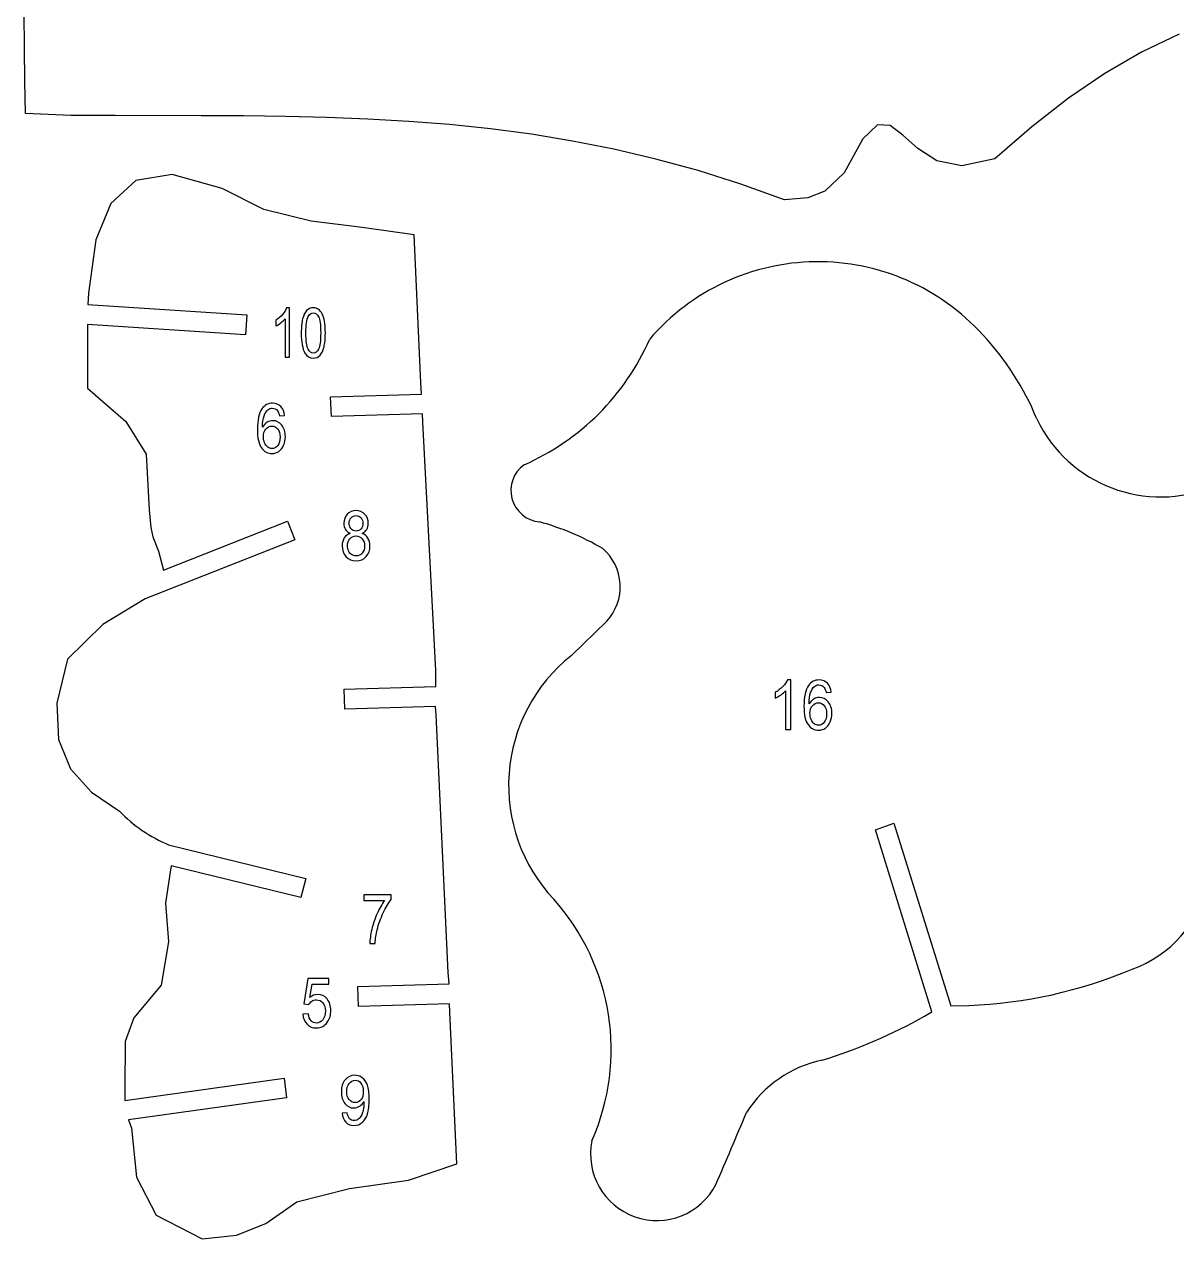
# Model space of a CAD drawing. Header units: millimetres. Extents: x -145 to 189, y -186 to 77.
# Drawn here: x -143.3 to -82.4, y -185.8 to -121.6 of the extents above; entities that cross this region are included whole.
import ezdxf

# ---------------------------------------------------------------- set-up
doc = ezdxf.new("R2010")
doc.units = ezdxf.units.MM
doc.header["$MEASUREMENT"] = 0
doc.layers.add('Capa 1', color=7, linetype='Continuous')

msp = doc.modelspace()

# ---------------------------------------------------------------- linework, layer by layer
at = {"layer": 'Capa 1', "lineweight": 25}
for points in [[(-143.2733, -122.8546), (-143.2733, -122.8546), (-143.2935, -120.9951), (-143.2935, -120.9951)], [(-82.2308, -122.1192), (-82.2308, -122.1192), (-84.2112, -123.0733), (-84.2112, -123.0733)], [(-143.2595, -124.6078), (-143.2595, -124.6078), (-143.2733, -122.8546), (-143.2733, -122.8546)], [(-84.2112, -123.0733), (-84.2112, -123.0733), (-86.1526, -124.2021), (-86.1526, -124.2021)], [(-86.1526, -124.2021), (-86.1526, -124.2021), (-88.078, -125.5127), (-88.078, -125.5127)], [(-143.224, -126.312), (-143.224, -126.312), (-143.2595, -124.6078), (-143.2595, -124.6078)], [(-88.078, -125.5127), (-88.078, -125.5127), (-90.0098, -127.0123), (-90.0098, -127.0123)], [(-140.8331, -126.4158), (-140.8331, -126.4158), (-143.224, -126.312), (-143.224, -126.312)], [(-138.4945, -126.4264), (-138.4945, -126.4264), (-140.8331, -126.4158), (-140.8331, -126.4158)], [(-133.9318, -126.4339), (-133.9318, -126.4339), (-138.4945, -126.4264), (-138.4945, -126.4264)], [(-131.6978, -126.4462), (-131.6978, -126.4462), (-133.9318, -126.4339), (-133.9318, -126.4339)], [(-129.4886, -126.4746), (-129.4886, -126.4746), (-131.6978, -126.4462), (-131.6978, -126.4462)], [(-127.2992, -126.5269), (-127.2992, -126.5269), (-129.4886, -126.4746), (-129.4886, -126.4746)], [(-125.1248, -126.6105), (-125.1248, -126.6105), (-127.2992, -126.5269), (-127.2992, -126.5269)], [(-122.9602, -126.7333), (-122.9602, -126.7333), (-125.1248, -126.6105), (-125.1248, -126.6105)], [(-120.8006, -126.903), (-120.8006, -126.903), (-122.9602, -126.7333), (-122.9602, -126.7333)], [(-118.6408, -127.1273), (-118.6408, -127.1273), (-120.8006, -126.903), (-120.8006, -126.903)], [(-98.1706, -126.9164), (-98.1706, -126.9164), (-98.9443, -127.6543), (-98.9443, -127.6543)], [(-97.5025, -126.9444), (-97.5025, -126.9444), (-98.1706, -126.9164), (-98.1706, -126.9164)], [(-96.8294, -127.4568), (-96.8294, -127.4568), (-97.5025, -126.9444), (-97.5025, -126.9444)], [(-90.0098, -127.0123), (-90.0098, -127.0123), (-91.9727, -128.7098), (-91.9727, -128.7098)], [(-116.476, -127.4138), (-116.476, -127.4138), (-118.6408, -127.1273), (-118.6408, -127.1273)], [(-114.3012, -127.7702), (-114.3012, -127.7702), (-116.476, -127.4138), (-116.476, -127.4138)], [(-98.9443, -127.6543), (-98.9443, -127.6543), (-99.9308, -129.446), (-99.9308, -129.446)], [(-96.0453, -128.1733), (-96.0453, -128.1733), (-96.8294, -127.4568), (-96.8294, -127.4568)], [(-112.1112, -128.2043), (-112.1112, -128.2043), (-114.3012, -127.7702), (-114.3012, -127.7702)], [(-109.9012, -128.7236), (-109.9012, -128.7236), (-112.1112, -128.2043), (-112.1112, -128.2043)], [(-95.0453, -128.8104), (-95.0453, -128.8104), (-96.0453, -128.1733), (-96.0453, -128.1733)], [(-107.6662, -129.3361), (-107.6662, -129.3361), (-109.9012, -128.7236), (-109.9012, -128.7236)], [(-93.7229, -129.0837), (-93.7229, -129.0837), (-95.0453, -128.8104), (-95.0453, -128.8104)], [(-91.9727, -128.7098), (-91.9727, -128.7098), (-93.7229, -129.0837), (-93.7229, -129.0837)], [(-135.4734, -129.5413), (-135.4734, -129.5413), (-137.4004, -129.8667), (-137.4004, -129.8667)], [(-132.8288, -130.28), (-132.8288, -130.28), (-135.4734, -129.5413), (-135.4734, -129.5413)], [(-105.401, -130.0494), (-105.401, -130.0494), (-107.6662, -129.3361), (-107.6662, -129.3361)], [(-99.9308, -129.446), (-99.9308, -129.446), (-100.9517, -130.4257), (-100.9517, -130.4257)], [(-137.4004, -129.8667), (-137.4004, -129.8667), (-138.7118, -131.0792), (-138.7118, -131.0792)], [(-130.6305, -131.3846), (-130.6305, -131.3846), (-132.8288, -130.28), (-132.8288, -130.28)], [(-103.0995, -130.8716), (-103.0995, -130.8716), (-105.401, -130.0494), (-105.401, -130.0494)], [(-101.8673, -130.7719), (-101.8673, -130.7719), (-103.0995, -130.8716), (-103.0995, -130.8716)], [(-100.9517, -130.4257), (-100.9517, -130.4257), (-101.8673, -130.7719), (-101.8673, -130.7719)], [(-138.7118, -131.0792), (-138.7118, -131.0792), (-139.5105, -133), (-139.5105, -133)], [(-128.1315, -131.9996), (-128.1315, -131.9996), (-130.6305, -131.3846), (-130.6305, -131.3846)], [(-125.4245, -132.3479), (-125.4245, -132.3479), (-128.1315, -131.9996), (-128.1315, -131.9996)], [(-122.6761, -132.7256), (-122.6761, -132.7256), (-125.4245, -132.3479), (-125.4245, -132.3479)], [(-122.316, -140.5472), (-122.316, -140.5472), (-122.6761, -132.7256), (-122.6761, -132.7256)], [(-139.5105, -133), (-139.5105, -133), (-139.8982, -135.8061), (-139.8982, -135.8061)], [(-139.8982, -135.8061), (-139.8982, -135.8061), (-139.9372, -136.4129), (-139.9372, -136.4129)], [(-139.9372, -136.4129), (-139.9372, -136.4129), (-131.5321, -136.9669), (-131.5321, -136.9669)], [(-131.5321, -136.9669), (-131.5321, -136.9669), (-131.6007, -138.0119), (-131.6007, -138.0119)], [(-139.946, -137.9099), (-139.946, -137.9099), (-139.9539, -140.8319), (-139.9539, -140.8319)], [(-131.6007, -138.0119), (-131.6007, -138.0119), (-139.9534, -137.4634), (-139.9534, -137.4634)], [(-139.9534, -137.4634), (-139.9534, -137.4634), (-139.946, -137.9099), (-139.946, -137.9099)], [(-89.7575, -142.4594), (-90.4218, -140.8152), (-91.3888, -139.3102), (-92.6084, -138.0227)], [(-116.8608, -144.883), (-113.8905, -143.5843), (-111.5193, -141.213), (-110.2207, -138.2426)], [(-122.2935, -141.151), (-122.2935, -141.151), (-122.316, -140.5472), (-122.316, -140.5472)], [(-139.9539, -140.8319), (-139.9539, -140.8319), (-137.9221, -142.606), (-137.9221, -142.606)], [(-127.0967, -141.2909), (-127.0967, -141.2909), (-122.2935, -141.151), (-122.2935, -141.151)], [(-127.0484, -142.3372), (-127.0484, -142.3372), (-127.0967, -141.2909), (-127.0967, -141.2909)], [(-122.242, -142.1971), (-122.242, -142.1971), (-127.0484, -142.3372), (-127.0484, -142.3372)], [(-122.2195, -142.6417), (-122.2195, -142.6417), (-122.242, -142.1971), (-122.242, -142.1971)], [(-89.7575, -142.4594), (-88.0818, -145.9562), (-83.9556, -147.5211), (-80.3825, -146.0151)], [(-137.9221, -142.606), (-137.9221, -142.606), (-136.8533, -144.3299), (-136.8533, -144.3299)], [(-121.5342, -155.7609), (-121.5342, -155.7609), (-122.2195, -142.6417), (-122.2195, -142.6417)], [(-136.8533, -144.3299), (-136.8533, -144.3299), (-136.6855, -147.2609), (-136.6855, -147.2609)], [(-136.6855, -147.2609), (-136.6855, -147.2609), (-136.5995, -148.2104), (-136.5995, -148.2104)], [(-136.5995, -148.2104), (-136.5995, -148.2104), (-136.49, -148.7031), (-136.49, -148.7031)], [(-135.9372, -150.46), (-135.9372, -150.46), (-129.3677, -147.8724), (-129.3677, -147.8724)], [(-129.3677, -147.8724), (-129.3677, -147.8724), (-128.991, -148.8493), (-128.991, -148.8493)], [(-112.7037, -149.3163), (-113.7528, -148.7039), (-114.8768, -148.23), (-116.0476, -147.9063)], [(-128.991, -148.8493), (-128.991, -148.8493), (-136.9057, -151.9667), (-136.9057, -151.9667)], [(-136.49, -148.7031), (-136.49, -148.7031), (-136.2031, -149.4527), (-136.2031, -149.4527)], [(-136.2031, -149.4527), (-136.2031, -149.4527), (-135.9372, -150.46), (-135.9372, -150.46)], [(-136.9057, -151.9667), (-136.9057, -151.9667), (-139.1398, -153.3325), (-139.1398, -153.3325)], [(-139.1398, -153.3325), (-139.1398, -153.3325), (-141.0077, -155.165), (-141.0077, -155.165)], [(-112.4867, -153.1606), (-112.4867, -153.1606), (-114.3779, -154.9819), (-114.3779, -154.9819)], [(-141.0077, -155.165), (-141.0077, -155.165), (-141.5709, -157.49), (-141.5709, -157.49)], [(-121.5251, -156.6159), (-121.5251, -156.6159), (-121.5342, -155.7609), (-121.5342, -155.7609)], [(-126.3846, -156.7575), (-126.3846, -156.7575), (-121.5251, -156.6159), (-121.5251, -156.6159)], [(-126.3363, -157.8037), (-126.3363, -157.8037), (-126.3846, -156.7575), (-126.3846, -156.7575)], [(-141.5709, -157.49), (-141.5709, -157.49), (-141.4853, -159.4025), (-141.4853, -159.4025)], [(-121.5418, -157.664), (-121.5418, -157.664), (-126.3363, -157.8037), (-126.3363, -157.8037)], [(-121.5074, -158.1083), (-121.5074, -158.1083), (-121.5418, -157.664), (-121.5418, -157.664)], [(-79.6779, -157.9388), (-81.9655, -160.3968), (-82.3955, -164.0542), (-80.7404, -166.9757)], [(-120.8803, -171.7299), (-120.8803, -171.7299), (-121.5074, -158.1083), (-121.5074, -158.1083)], [(-141.4853, -159.4025), (-141.4853, -159.4025), (-140.8428, -160.9554), (-140.8428, -160.9554)], [(-140.8428, -160.9554), (-140.8428, -160.9554), (-139.736, -162.2013), (-139.736, -162.2013)], [(-139.736, -162.2013), (-139.736, -162.2013), (-138.2572, -163.193), (-138.2572, -163.193)], [(-138.2572, -163.193), (-137.5253, -163.9607), (-136.642, -164.5681), (-135.6631, -164.9766)], [(-98.2882, -164.1906), (-98.2882, -164.1906), (-97.304, -163.8292), (-97.304, -163.8292)], [(-95.2955, -173.8033), (-95.2955, -173.8033), (-98.2882, -164.1906), (-98.2882, -164.1906)], [(-97.304, -163.8292), (-97.304, -163.8292), (-94.2924, -173.492), (-94.2924, -173.492)], [(-135.6631, -164.9766), (-135.6631, -164.9766), (-128.4113, -166.7577), (-128.4113, -166.7577)], [(-135.5283, -166.088), (-135.5283, -166.088), (-135.6019, -166.5282), (-135.6019, -166.5282)], [(-128.6741, -167.7715), (-128.6741, -167.7715), (-135.5283, -166.088), (-135.5283, -166.088)], [(-135.6019, -166.5282), (-135.6019, -166.5282), (-135.8343, -168.0641), (-135.8343, -168.0641)], [(-128.4113, -166.7577), (-128.4113, -166.7577), (-128.6741, -167.7715), (-128.6741, -167.7715)], [(-84.7158, -171.5485), (-82.6711, -170.8407), (-81.1569, -169.099), (-80.7404, -166.9757)], [(-135.8343, -168.0641), (-135.8343, -168.0641), (-135.6741, -170.1062), (-135.6741, -170.1062)], [(-113.2789, -180.6286), (-111.382, -176.3432), (-112.1705, -171.3441), (-115.2943, -167.8506)], [(-135.6741, -170.1062), (-135.6741, -170.1062), (-136.0527, -172.4039), (-136.0527, -172.4039)], [(-120.8266, -172.331), (-120.8266, -172.331), (-120.8803, -171.7299), (-120.8803, -171.7299)], [(-93.3501, -173.472), (-90.3795, -173.3572), (-87.4542, -172.7055), (-84.7158, -171.5485)], [(-136.0527, -172.4039), (-136.0527, -172.4039), (-137.4951, -174.1334), (-137.4951, -174.1334)], [(-125.6611, -172.4737), (-125.6611, -172.4737), (-120.8266, -172.331), (-120.8266, -172.331)], [(-125.6127, -173.5199), (-125.6127, -173.5199), (-125.6611, -172.4737), (-125.6611, -172.4737)], [(-120.8105, -173.3797), (-120.8105, -173.3797), (-125.6127, -173.5199), (-125.6127, -173.5199)], [(-120.7838, -173.8242), (-120.7838, -173.8242), (-120.8105, -173.3797), (-120.8105, -173.3797)], [(-120.415, -181.8408), (-120.415, -181.8408), (-120.7838, -173.8242), (-120.7838, -173.8242)], [(-95.6836, -174.0432), (-95.6836, -174.0432), (-95.2955, -173.8033), (-95.2955, -173.8033)], [(-94.2924, -173.492), (-94.2924, -173.492), (-93.3501, -173.472), (-93.3501, -173.472)], [(-137.4951, -174.1334), (-137.4951, -174.1334), (-137.9663, -175.385), (-137.9663, -175.385)], [(-101.094, -176.3681), (-99.2149, -175.7825), (-97.4017, -175.0034), (-95.6836, -174.0432)], [(-137.9663, -175.385), (-137.9663, -175.385), (-137.9693, -177.8859), (-137.9693, -177.8859)], [(-101.094, -176.3681), (-102.7518, -176.7062), (-104.1996, -177.7068), (-105.1018, -179.1381)], [(-137.9736, -178.4964), (-137.9736, -178.4964), (-129.5587, -177.3113), (-129.5587, -177.3113)], [(-129.5587, -177.3113), (-129.5587, -177.3113), (-129.4327, -178.3511), (-129.4327, -178.3511)], [(-137.9693, -177.8859), (-137.9693, -177.8859), (-137.9736, -178.4964), (-137.9736, -178.4964)], [(-129.4327, -178.3511), (-129.4327, -178.3511), (-137.7749, -179.5259), (-137.7749, -179.5259)], [(-137.7749, -179.5259), (-137.7749, -179.5259), (-137.6214, -179.9538), (-137.6214, -179.9538)], [(-106.7178, -182.9335), (-106.1767, -181.6694), (-105.638, -180.4043), (-105.1018, -179.1381)], [(-137.6214, -179.9538), (-137.6214, -179.9538), (-137.3629, -182.5574), (-137.3629, -182.5574)], [(-122.9717, -182.7119), (-122.9717, -182.7119), (-120.415, -181.8408), (-120.415, -181.8408)], [(-137.3629, -182.5574), (-137.3629, -182.5574), (-136.3227, -184.5612), (-136.3227, -184.5612)], [(-126.0997, -183.1472), (-126.0997, -183.1472), (-122.9717, -182.7119), (-122.9717, -182.7119)], [(-128.8748, -183.8518), (-128.8748, -183.8518), (-126.0997, -183.1472), (-126.0997, -183.1472)], [(-130.5125, -184.9899), (-130.5125, -184.9899), (-128.8748, -183.8518), (-128.8748, -183.8518)], [(-136.3227, -184.5612), (-136.3227, -184.5612), (-133.8866, -185.8029), (-133.8866, -185.8029)], [(-132.0701, -185.6131), (-132.0701, -185.6131), (-130.5125, -184.9899), (-130.5125, -184.9899)], [(-133.8866, -185.8029), (-133.8866, -185.8029), (-132.0701, -185.6131), (-132.0701, -185.6131)]]:
    msp.add_open_spline(points, degree=3, dxfattribs=at)
for points in [[(-92.6084, -138.0227), (-94.8673, -135.5203), (-98.0934, -134.1105), (-101.4643, -134.1526), (-101.4643, -134.1526), (-104.8351, -134.1947), (-108.025, -135.6846), (-110.2207, -138.2426)], [(-116.8608, -144.883), (-117.429, -145.2879), (-117.6857, -146.0034), (-117.5044, -146.6771), (-117.5044, -146.6771), (-117.3232, -147.3509), (-116.7422, -147.8411), (-116.0476, -147.9063)], [(-112.4867, -153.1606), (-111.9967, -152.6262), (-111.7433, -151.9165), (-111.7841, -151.1927), (-111.7841, -151.1927), (-111.825, -150.4688), (-112.1566, -149.7921), (-112.7037, -149.3163)], [(-114.3779, -154.9819), (-116.2949, -156.5096), (-117.4847, -158.7701), (-117.6588, -161.2152), (-117.6588, -161.2152), (-117.833, -163.6603), (-116.9755, -166.0666), (-115.2944, -167.8506)], [(-113.2789, -180.6286), (-113.6293, -182.3469), (-112.6577, -184.0601), (-111.0032, -184.6413), (-111.0032, -184.6413), (-109.3486, -185.2226), (-107.519, -184.4934), (-106.7178, -182.9335)]]:
    msp.add_open_spline(points, degree=3, knots=[0, 0, 0, 0, 0.3333333, 0.3333333, 0.3333333, 0.3333333, 1, 1, 1, 1], dxfattribs=at)
at = {"layer": 'Capa 1'}
for points, knots in [([(-129.2648, -139.2024), (-129.2648, -139.2024), (-129.5053, -139.2024), (-129.5053, -139.2024), (-129.5053, -139.2024), (-129.5053, -139.2024), (-129.5053, -137.165), (-129.5053, -137.165), (-129.5053, -137.165), (-129.5632, -137.2389), (-129.6393, -137.3122), (-129.7331, -137.3856), (-129.7331, -137.3856), (-129.827, -137.4589), (-129.9117, -137.514), (-129.9864, -137.5504), (-129.9864, -137.5504), (-129.9864, -137.5504), (-129.9864, -137.2413), (-129.9864, -137.2413), (-129.9864, -137.2413), (-129.852, -137.1577), (-129.7345, -137.0559), (-129.6338, -136.9359), (-129.6338, -136.9359), (-129.5331, -136.8165), (-129.4616, -136.7008), (-129.4197, -136.588), (-129.4197, -136.588), (-129.4197, -136.588), (-129.2648, -136.588), (-129.2648, -136.588), (-129.2648, -136.588), (-129.2648, -136.588), (-129.2648, -139.2024), (-129.2648, -139.2024)], [0, 0, 0, 0, 0.1, 0.1, 0.1, 0.1, 0.2, 0.2, 0.2, 0.2, 0.3, 0.3, 0.3, 0.3, 0.4, 0.4, 0.4, 0.4, 0.5, 0.5, 0.5, 0.5, 0.6, 0.6, 0.6, 0.6, 0.7, 0.7, 0.7, 0.7, 0.8, 0.8, 0.8, 0.8, 1, 1, 1, 1]), ([(-128.6466, -137.9176), (-128.6466, -137.6104), (-128.6229, -137.3619), (-128.5755, -137.1741), (-128.5755, -137.1741), (-128.5277, -136.9856), (-128.4571, -136.8408), (-128.3632, -136.7395), (-128.3632, -136.7395), (-128.2698, -136.6383), (-128.1518, -136.588), (-128.0098, -136.588), (-128.0098, -136.588), (-127.905, -136.588), (-127.813, -136.6159), (-127.7332, -136.6723), (-127.7332, -136.6723), (-127.654, -136.7286), (-127.5883, -136.8098), (-127.5373, -136.9159), (-127.5373, -136.9159), (-127.4863, -137.0213), (-127.4462, -137.1504), (-127.417, -137.3025), (-127.417, -137.3025), (-127.3875, -137.4546), (-127.3729, -137.6601), (-127.3729, -137.9176), (-127.3729, -137.9176), (-127.3729, -138.2231), (-127.3966, -138.4703), (-127.4435, -138.6582), (-127.4435, -138.6582), (-127.4904, -138.8467), (-127.561, -138.9915), (-127.6549, -139.0933), (-127.6549, -139.0933), (-127.7482, -139.1951), (-127.8667, -139.246), (-128.0098, -139.246), (-128.0098, -139.246), (-128.1979, -139.246), (-128.3459, -139.1569), (-128.4534, -138.9782), (-128.4534, -138.9782), (-128.5823, -138.76), (-128.6466, -138.4067), (-128.6466, -137.9176)], [0, 0, 0, 0, 0.0769231, 0.0769231, 0.0769231, 0.0769231, 0.1538462, 0.1538462, 0.1538462, 0.1538462, 0.2307692, 0.2307692, 0.2307692, 0.2307692, 0.3076923, 0.3076923, 0.3076923, 0.3076923, 0.3846154, 0.3846154, 0.3846154, 0.3846154, 0.4615385, 0.4615385, 0.4615385, 0.4615385, 0.5384615, 0.5384615, 0.5384615, 0.5384615, 0.6153846, 0.6153846, 0.6153846, 0.6153846, 0.6923077, 0.6923077, 0.6923077, 0.6923077, 0.7692308, 0.7692308, 0.7692308, 0.7692308, 0.8461538, 0.8461538, 0.8461538, 0.8461538, 1, 1, 1, 1]), ([(-128.4006, -137.9189), (-128.4006, -138.3473), (-128.3632, -138.6321), (-128.288, -138.7727), (-128.288, -138.7727), (-128.2129, -138.9139), (-128.12, -138.9842), (-128.0098, -138.9842), (-128.0098, -138.9842), (-127.8995, -138.9842), (-127.8066, -138.9133), (-127.7314, -138.7721), (-127.7314, -138.7721), (-127.6562, -138.6303), (-127.6189, -138.3461), (-127.6189, -137.9189), (-127.6189, -137.9189), (-127.6189, -137.4904), (-127.6562, -137.2056), (-127.7314, -137.065), (-127.7314, -137.065), (-127.8061, -136.9238), (-127.8999, -136.8535), (-128.0125, -136.8535), (-128.0125, -136.8535), (-128.1227, -136.8535), (-128.2111, -136.9159), (-128.2771, -137.0401), (-128.2771, -137.0401), (-128.3596, -137.1983), (-128.4006, -137.4916), (-128.4006, -137.9189)], [0, 0, 0, 0, 0.1111111, 0.1111111, 0.1111111, 0.1111111, 0.2222222, 0.2222222, 0.2222222, 0.2222222, 0.3333333, 0.3333333, 0.3333333, 0.3333333, 0.4444444, 0.4444444, 0.4444444, 0.4444444, 0.5555556, 0.5555556, 0.5555556, 0.5555556, 0.6666667, 0.6666667, 0.6666667, 0.6666667, 0.7777778, 0.7777778, 0.7777778, 0.7777778, 1, 1, 1, 1]), ([(-129.5256, -142.281), (-129.5256, -142.281), (-129.7973, -142.3064), (-129.7973, -142.3064), (-129.7973, -142.3064), (-129.8218, -142.181), (-129.8567, -142.0895), (-129.9019, -142.0325), (-129.9019, -142.0325), (-129.9764, -141.941), (-130.0686, -141.8955), (-130.1779, -141.8955), (-130.1779, -141.8955), (-130.2658, -141.8955), (-130.3439, -141.924), (-130.4111, -141.981), (-130.4111, -141.981), (-130.4975, -142.0543), (-130.5652, -142.161), (-130.6158, -142.3016), (-130.6158, -142.3016), (-130.6658, -142.4428), (-130.6918, -142.6434), (-130.6939, -142.9033), (-130.6939, -142.9033), (-130.6277, -142.7864), (-130.5465, -142.6991), (-130.4507, -142.6428), (-130.4507, -142.6428), (-130.3549, -142.5858), (-130.2549, -142.5573), (-130.1498, -142.5573), (-130.1498, -142.5573), (-129.9665, -142.5573), (-129.8103, -142.6361), (-129.6812, -142.7931), (-129.6812, -142.7931), (-129.5526, -142.95), (-129.4881, -143.1524), (-129.4881, -143.4015), (-129.4881, -143.4015), (-129.4881, -143.5651), (-129.5183, -143.7166), (-129.5786, -143.8572), (-129.5786, -143.8572), (-129.6396, -143.9978), (-129.7224, -144.1051), (-129.8286, -144.1796), (-129.8286, -144.1796), (-129.9342, -144.2542), (-130.0545, -144.2917), (-130.1889, -144.2917), (-130.1889, -144.2917), (-130.4174, -144.2917), (-130.6043, -144.1936), (-130.749, -143.9978), (-130.749, -143.9978), (-130.8933, -143.8021), (-130.9656, -143.4791), (-130.9656, -143.0294), (-130.9656, -143.0294), (-130.9656, -142.5264), (-130.8854, -142.1604), (-130.7256, -141.9319), (-130.7256, -141.9319), (-130.586, -141.7331), (-130.3982, -141.6337), (-130.1612, -141.6337), (-130.1612, -141.6337), (-129.9853, -141.6337), (-129.8405, -141.6913), (-129.728, -141.8059), (-129.728, -141.8059), (-129.6156, -141.9204), (-129.5479, -142.0786), (-129.5256, -142.281)], [0, 0, 0, 0, 0.05, 0.05, 0.05, 0.05, 0.1, 0.1, 0.1, 0.1, 0.15, 0.15, 0.15, 0.15, 0.2, 0.2, 0.2, 0.2, 0.25, 0.25, 0.25, 0.25, 0.3, 0.3, 0.3, 0.3, 0.35, 0.35, 0.35, 0.35, 0.4, 0.4, 0.4, 0.4, 0.45, 0.45, 0.45, 0.45, 0.5, 0.5, 0.5, 0.5, 0.55, 0.55, 0.55, 0.55, 0.6, 0.6, 0.6, 0.6, 0.65, 0.65, 0.65, 0.65, 0.7, 0.7, 0.7, 0.7, 0.75, 0.75, 0.75, 0.75, 0.8, 0.8, 0.8, 0.8, 0.85, 0.85, 0.85, 0.85, 0.9, 0.9, 0.9, 0.9, 1, 1, 1, 1]), ([(-130.6501, -143.4045), (-130.6501, -143.5148), (-130.6298, -143.6203), (-130.5897, -143.7209), (-130.5897, -143.7209), (-130.5496, -143.8215), (-130.4934, -143.8978), (-130.422, -143.9505), (-130.422, -143.9505), (-130.3502, -144.0033), (-130.2742, -144.0299), (-130.1935, -144.0299), (-130.1935, -144.0299), (-130.0764, -144.0299), (-129.9764, -143.9754), (-129.8936, -143.8663), (-129.8936, -143.8663), (-129.8109, -143.7572), (-129.7692, -143.6094), (-129.7692, -143.4221), (-129.7692, -143.4221), (-129.7692, -143.2421), (-129.8103, -143.1003), (-129.8921, -142.9967), (-129.8921, -142.9967), (-129.9738, -142.893), (-130.078, -142.8409), (-130.2044, -142.8409), (-130.2044, -142.8409), (-130.3284, -142.8409), (-130.4341, -142.893), (-130.5205, -142.9967), (-130.5205, -142.9967), (-130.6069, -143.1003), (-130.6501, -143.2361), (-130.6501, -143.4045)], [0, 0, 0, 0, 0.1, 0.1, 0.1, 0.1, 0.2, 0.2, 0.2, 0.2, 0.3, 0.3, 0.3, 0.3, 0.4, 0.4, 0.4, 0.4, 0.5, 0.5, 0.5, 0.5, 0.6, 0.6, 0.6, 0.6, 0.7, 0.7, 0.7, 0.7, 0.8, 0.8, 0.8, 0.8, 1, 1, 1, 1]), ([(-126.0575, -148.5131), (-126.1715, -148.4646), (-126.2559, -148.3949), (-126.311, -148.3052), (-126.311, -148.3052), (-126.3658, -148.2149), (-126.3934, -148.1071), (-126.3934, -147.9816), (-126.3934, -147.9816), (-126.3934, -147.7919), (-126.335, -147.6332), (-126.2184, -147.5041), (-126.2184, -147.5041), (-126.1013, -147.375), (-125.9461, -147.3101), (-125.7519, -147.3101), (-125.7519, -147.3101), (-125.5572, -147.3101), (-125.4, -147.3762), (-125.2812, -147.5083), (-125.2812, -147.5083), (-125.1625, -147.6404), (-125.1032, -147.801), (-125.1032, -147.9907), (-125.1032, -147.9907), (-125.1032, -148.1113), (-125.1303, -148.2167), (-125.1844, -148.3058), (-125.1844, -148.3058), (-125.2385, -148.3955), (-125.3208, -148.4646), (-125.4318, -148.5131), (-125.4318, -148.5131), (-125.2948, -148.5652), (-125.1912, -148.6488), (-125.1199, -148.7652), (-125.1199, -148.7652), (-125.0485, -148.8809), (-125.0126, -149.0191), (-125.0126, -149.1803), (-125.0126, -149.1803), (-125.0126, -149.4027), (-125.0803, -149.5894), (-125.2152, -149.7409), (-125.2152, -149.7409), (-125.3505, -149.8924), (-125.5281, -149.9681), (-125.7482, -149.9681), (-125.7482, -149.9681), (-125.9685, -149.9681), (-126.146, -149.8924), (-126.2814, -149.7403), (-126.2814, -149.7403), (-126.4162, -149.5882), (-126.4839, -149.3985), (-126.4839, -149.1712), (-126.4839, -149.1712), (-126.4839, -149.0021), (-126.447, -148.8603), (-126.373, -148.7464), (-126.373, -148.7464), (-126.2991, -148.6319), (-126.194, -148.5543), (-126.0575, -148.5131)], [0, 0, 0, 0, 0.0588235, 0.0588235, 0.0588235, 0.0588235, 0.1176471, 0.1176471, 0.1176471, 0.1176471, 0.1764706, 0.1764706, 0.1764706, 0.1764706, 0.2352941, 0.2352941, 0.2352941, 0.2352941, 0.2941176, 0.2941176, 0.2941176, 0.2941176, 0.3529412, 0.3529412, 0.3529412, 0.3529412, 0.4117647, 0.4117647, 0.4117647, 0.4117647, 0.4705882, 0.4705882, 0.4705882, 0.4705882, 0.5294118, 0.5294118, 0.5294118, 0.5294118, 0.5882353, 0.5882353, 0.5882353, 0.5882353, 0.6470588, 0.6470588, 0.6470588, 0.6470588, 0.7058824, 0.7058824, 0.7058824, 0.7058824, 0.7647059, 0.7647059, 0.7647059, 0.7647059, 0.8235294, 0.8235294, 0.8235294, 0.8235294, 0.8823529, 0.8823529, 0.8823529, 0.8823529, 1, 1, 1, 1]), ([(-126.1122, -147.9701), (-126.1122, -148.0937), (-126.0783, -148.1943), (-126.0112, -148.2725), (-126.0112, -148.2725), (-125.9435, -148.3507), (-125.855, -148.3901), (-125.7452, -148.3901), (-125.7452, -148.3901), (-125.6384, -148.3901), (-125.552, -148.3513), (-125.4848, -148.2737), (-125.4848, -148.2737), (-125.4177, -148.1961), (-125.3843, -148.101), (-125.3843, -147.9883), (-125.3843, -147.9883), (-125.3843, -147.8707), (-125.4187, -147.7719), (-125.4879, -147.6919), (-125.4879, -147.6919), (-125.5567, -147.6119), (-125.6436, -147.5719), (-125.7482, -147.5719), (-125.7482, -147.5719), (-125.8539, -147.5719), (-125.9409, -147.6113), (-126.0096, -147.6895), (-126.0096, -147.6895), (-126.0778, -147.7677), (-126.1122, -147.861), (-126.1122, -147.9701)], [0, 0, 0, 0, 0.1111111, 0.1111111, 0.1111111, 0.1111111, 0.2222222, 0.2222222, 0.2222222, 0.2222222, 0.3333333, 0.3333333, 0.3333333, 0.3333333, 0.4444444, 0.4444444, 0.4444444, 0.4444444, 0.5555556, 0.5555556, 0.5555556, 0.5555556, 0.6666667, 0.6666667, 0.6666667, 0.6666667, 0.7777778, 0.7777778, 0.7777778, 0.7777778, 1, 1, 1, 1]), ([(-126.2028, -149.1736), (-126.2028, -149.2652), (-126.1846, -149.353), (-126.1481, -149.4385), (-126.1481, -149.4385), (-126.1116, -149.5233), (-126.0565, -149.5894), (-125.9825, -149.636), (-125.9825, -149.636), (-125.9092, -149.6827), (-125.83, -149.7063), (-125.7462, -149.7063), (-125.7462, -149.7063), (-125.614, -149.7063), (-125.5056, -149.6572), (-125.4208, -149.5591), (-125.4208, -149.5591), (-125.336, -149.4609), (-125.2938, -149.3361), (-125.2938, -149.1846), (-125.2938, -149.1846), (-125.2938, -149.0306), (-125.3375, -148.9034), (-125.4245, -148.8028), (-125.4245, -148.8028), (-125.5119, -148.7022), (-125.6223, -148.6519), (-125.755, -148.6519), (-125.755, -148.6519), (-125.8852, -148.6519), (-125.9919, -148.7016), (-126.0763, -148.8009), (-126.0763, -148.8009), (-126.1606, -148.9003), (-126.2028, -149.0246), (-126.2028, -149.1736)], [0, 0, 0, 0, 0.1, 0.1, 0.1, 0.1, 0.2, 0.2, 0.2, 0.2, 0.3, 0.3, 0.3, 0.3, 0.4, 0.4, 0.4, 0.4, 0.5, 0.5, 0.5, 0.5, 0.6, 0.6, 0.6, 0.6, 0.7, 0.7, 0.7, 0.7, 0.8, 0.8, 0.8, 0.8, 1, 1, 1, 1]), ([(-102.7571, -158.8755), (-102.7571, -158.8755), (-103.0319, -158.8755), (-103.0319, -158.8755), (-103.0319, -158.8755), (-103.0319, -158.8755), (-103.0319, -156.8381), (-103.0319, -156.8381), (-103.0319, -156.8381), (-103.098, -156.912), (-103.185, -156.9853), (-103.2923, -157.0587), (-103.2923, -157.0587), (-103.3995, -157.132), (-103.4963, -157.1871), (-103.5817, -157.2235), (-103.5817, -157.2235), (-103.5817, -157.2235), (-103.5817, -156.9144), (-103.5817, -156.9144), (-103.5817, -156.9144), (-103.4281, -156.8308), (-103.2938, -156.729), (-103.1787, -156.609), (-103.1787, -156.609), (-103.0637, -156.4896), (-102.982, -156.3739), (-102.934, -156.2611), (-102.934, -156.2611), (-102.934, -156.2611), (-102.7571, -156.2611), (-102.7571, -156.2611), (-102.7571, -156.2611), (-102.7571, -156.2611), (-102.7571, -158.8755), (-102.7571, -158.8755)], [0, 0, 0, 0, 0.1, 0.1, 0.1, 0.1, 0.2, 0.2, 0.2, 0.2, 0.3, 0.3, 0.3, 0.3, 0.4, 0.4, 0.4, 0.4, 0.5, 0.5, 0.5, 0.5, 0.6, 0.6, 0.6, 0.6, 0.7, 0.7, 0.7, 0.7, 0.8, 0.8, 0.8, 0.8, 1, 1, 1, 1]), ([(-100.6229, -156.9084), (-100.6229, -156.9084), (-100.8947, -156.9338), (-100.8947, -156.9338), (-100.8947, -156.9338), (-100.9192, -156.8084), (-100.954, -156.7169), (-100.9993, -156.6599), (-100.9993, -156.6599), (-101.0738, -156.5684), (-101.166, -156.5229), (-101.2753, -156.5229), (-101.2753, -156.5229), (-101.3632, -156.5229), (-101.4413, -156.5514), (-101.5085, -156.6084), (-101.5085, -156.6084), (-101.5949, -156.6817), (-101.6626, -156.7884), (-101.7132, -156.929), (-101.7132, -156.929), (-101.7632, -157.0702), (-101.7892, -157.2708), (-101.7912, -157.5307), (-101.7912, -157.5307), (-101.7251, -157.4138), (-101.6439, -157.3265), (-101.5481, -157.2702), (-101.5481, -157.2702), (-101.4523, -157.2132), (-101.3523, -157.1847), (-101.2472, -157.1847), (-101.2472, -157.1847), (-101.0639, -157.1847), (-100.9077, -157.2635), (-100.7786, -157.4205), (-100.7786, -157.4205), (-100.65, -157.5774), (-100.5855, -157.7798), (-100.5855, -158.0289), (-100.5855, -158.0289), (-100.5855, -158.1925), (-100.6156, -158.344), (-100.676, -158.4846), (-100.676, -158.4846), (-100.7369, -158.6252), (-100.8198, -158.7325), (-100.926, -158.807), (-100.926, -158.807), (-101.0316, -158.8816), (-101.1519, -158.9191), (-101.2863, -158.9191), (-101.2863, -158.9191), (-101.5148, -158.9191), (-101.7017, -158.821), (-101.8464, -158.6252), (-101.8464, -158.6252), (-101.9906, -158.4295), (-102.063, -158.1065), (-102.063, -157.6568), (-102.063, -157.6568), (-102.063, -157.1538), (-101.9828, -156.7878), (-101.823, -156.5593), (-101.823, -156.5593), (-101.6834, -156.3605), (-101.4955, -156.2611), (-101.2586, -156.2611), (-101.2586, -156.2611), (-101.0827, -156.2611), (-100.9379, -156.3187), (-100.8254, -156.4333), (-100.8254, -156.4333), (-100.713, -156.5478), (-100.6453, -156.706), (-100.6229, -156.9084)], [0, 0, 0, 0, 0.05, 0.05, 0.05, 0.05, 0.1, 0.1, 0.1, 0.1, 0.15, 0.15, 0.15, 0.15, 0.2, 0.2, 0.2, 0.2, 0.25, 0.25, 0.25, 0.25, 0.3, 0.3, 0.3, 0.3, 0.35, 0.35, 0.35, 0.35, 0.4, 0.4, 0.4, 0.4, 0.45, 0.45, 0.45, 0.45, 0.5, 0.5, 0.5, 0.5, 0.55, 0.55, 0.55, 0.55, 0.6, 0.6, 0.6, 0.6, 0.65, 0.65, 0.65, 0.65, 0.7, 0.7, 0.7, 0.7, 0.75, 0.75, 0.75, 0.75, 0.8, 0.8, 0.8, 0.8, 0.85, 0.85, 0.85, 0.85, 0.9, 0.9, 0.9, 0.9, 1, 1, 1, 1]), ([(-101.7475, -158.0319), (-101.7475, -158.1422), (-101.7272, -158.2477), (-101.6871, -158.3483), (-101.6871, -158.3483), (-101.647, -158.4489), (-101.5908, -158.5252), (-101.5194, -158.5779), (-101.5194, -158.5779), (-101.4476, -158.6307), (-101.3716, -158.6573), (-101.2909, -158.6573), (-101.2909, -158.6573), (-101.1738, -158.6573), (-101.0738, -158.6028), (-100.991, -158.4937), (-100.991, -158.4937), (-100.9083, -158.3846), (-100.8666, -158.2368), (-100.8666, -158.0495), (-100.8666, -158.0495), (-100.8666, -157.8695), (-100.9077, -157.7277), (-100.9894, -157.6241), (-100.9894, -157.6241), (-101.0712, -157.5204), (-101.1754, -157.4683), (-101.3018, -157.4683), (-101.3018, -157.4683), (-101.4258, -157.4683), (-101.5315, -157.5204), (-101.6179, -157.6241), (-101.6179, -157.6241), (-101.7043, -157.7277), (-101.7475, -157.8635), (-101.7475, -158.0319)], [0, 0, 0, 0, 0.1, 0.1, 0.1, 0.1, 0.2, 0.2, 0.2, 0.2, 0.3, 0.3, 0.3, 0.3, 0.4, 0.4, 0.4, 0.4, 0.5, 0.5, 0.5, 0.5, 0.6, 0.6, 0.6, 0.6, 0.7, 0.7, 0.7, 0.7, 0.8, 0.8, 0.8, 0.8, 1, 1, 1, 1]), ([(-125.3343, -167.9296), (-125.3343, -167.9296), (-125.3343, -167.6242), (-125.3343, -167.6242), (-125.3343, -167.6242), (-125.3343, -167.6242), (-123.888, -167.6242), (-123.888, -167.6242), (-123.888, -167.6242), (-123.888, -167.6242), (-123.888, -167.8714), (-123.888, -167.8714), (-123.888, -167.8714), (-124.0301, -168.0478), (-124.1718, -168.2823), (-124.3113, -168.575), (-124.3113, -168.575), (-124.4514, -168.8677), (-124.5591, -169.1689), (-124.6356, -169.4786), (-124.6356, -169.4786), (-124.6904, -169.6961), (-124.7258, -169.9355), (-124.7408, -170.1949), (-124.7408, -170.1949), (-124.7408, -170.1949), (-125.022, -170.1949), (-125.022, -170.1949), (-125.022, -170.1949), (-125.0189, -169.9901), (-124.9845, -169.7422), (-124.9184, -169.4519), (-124.9184, -169.4519), (-124.8522, -169.161), (-124.758, -168.8811), (-124.6346, -168.6114), (-124.6346, -168.6114), (-124.5112, -168.3417), (-124.3801, -168.1144), (-124.241, -167.9296), (-124.241, -167.9296), (-124.241, -167.9296), (-125.3343, -167.9296), (-125.3343, -167.9296)], [0, 0, 0, 0, 0.0833333, 0.0833333, 0.0833333, 0.0833333, 0.1666667, 0.1666667, 0.1666667, 0.1666667, 0.25, 0.25, 0.25, 0.25, 0.3333333, 0.3333333, 0.3333333, 0.3333333, 0.4166667, 0.4166667, 0.4166667, 0.4166667, 0.5, 0.5, 0.5, 0.5, 0.5833333, 0.5833333, 0.5833333, 0.5833333, 0.6666667, 0.6666667, 0.6666667, 0.6666667, 0.75, 0.75, 0.75, 0.75, 0.8333333, 0.8333333, 0.8333333, 0.8333333, 1, 1, 1, 1]), ([(-128.5632, -173.9346), (-128.5632, -173.9346), (-128.2758, -173.9092), (-128.2758, -173.9092), (-128.2758, -173.9092), (-128.2544, -174.0722), (-128.2049, -174.1946), (-128.128, -174.277), (-128.128, -174.277), (-128.0509, -174.3588), (-127.9566, -174.4), (-127.8457, -174.4), (-127.8457, -174.4), (-127.7119, -174.4), (-127.6, -174.3419), (-127.5089, -174.2261), (-127.5089, -174.2261), (-127.4183, -174.1098), (-127.373, -173.9558), (-127.373, -173.7643), (-127.373, -173.7643), (-127.373, -173.5819), (-127.4162, -173.4383), (-127.5031, -173.3328), (-127.5031, -173.3328), (-127.5901, -173.2274), (-127.7052, -173.1747), (-127.8483, -173.1747), (-127.8483, -173.1747), (-127.9374, -173.1747), (-128.017, -173.1983), (-128.0878, -173.2456), (-128.0878, -173.2456), (-128.1581, -173.2928), (-128.2133, -173.354), (-128.2539, -173.4292), (-128.2539, -173.4292), (-128.2539, -173.4292), (-128.5132, -173.3856), (-128.5132, -173.3856), (-128.5132, -173.3856), (-128.5132, -173.3856), (-128.2976, -172.0475), (-128.2976, -172.0475), (-128.2976, -172.0475), (-128.2976, -172.0475), (-127.1887, -172.0475), (-127.1887, -172.0475), (-127.1887, -172.0475), (-127.1887, -172.0475), (-127.1887, -172.3529), (-127.1887, -172.3529), (-127.1887, -172.3529), (-127.1887, -172.3529), (-128.0785, -172.3529), (-128.0785, -172.3529), (-128.0785, -172.3529), (-128.0785, -172.3529), (-128.1977, -173.0553), (-128.1977, -173.0553), (-128.1977, -173.0553), (-128.0639, -172.9456), (-127.9233, -172.8911), (-127.7765, -172.8911), (-127.7765, -172.8911), (-127.5817, -172.8911), (-127.4172, -172.9698), (-127.2835, -173.1274), (-127.2835, -173.1274), (-127.1496, -173.285), (-127.0825, -173.4874), (-127.0825, -173.7346), (-127.0825, -173.7346), (-127.0825, -173.9704), (-127.1414, -174.174), (-127.259, -174.3455), (-127.259, -174.3455), (-127.4022, -174.5564), (-127.5979, -174.6618), (-127.8457, -174.6618), (-127.8457, -174.6618), (-128.0487, -174.6618), (-128.2144, -174.5952), (-128.3429, -174.4625), (-128.3429, -174.4625), (-128.4715, -174.3297), (-128.545, -174.154), (-128.5632, -173.9346)], [0, 0, 0, 0, 0.0434783, 0.0434783, 0.0434783, 0.0434783, 0.0869565, 0.0869565, 0.0869565, 0.0869565, 0.1304348, 0.1304348, 0.1304348, 0.1304348, 0.173913, 0.173913, 0.173913, 0.173913, 0.2173913, 0.2173913, 0.2173913, 0.2173913, 0.2608696, 0.2608696, 0.2608696, 0.2608696, 0.3043478, 0.3043478, 0.3043478, 0.3043478, 0.3478261, 0.3478261, 0.3478261, 0.3478261, 0.3913043, 0.3913043, 0.3913043, 0.3913043, 0.4347826, 0.4347826, 0.4347826, 0.4347826, 0.4782609, 0.4782609, 0.4782609, 0.4782609, 0.5217391, 0.5217391, 0.5217391, 0.5217391, 0.5652174, 0.5652174, 0.5652174, 0.5652174, 0.6086957, 0.6086957, 0.6086957, 0.6086957, 0.6521739, 0.6521739, 0.6521739, 0.6521739, 0.6956522, 0.6956522, 0.6956522, 0.6956522, 0.7391304, 0.7391304, 0.7391304, 0.7391304, 0.7826087, 0.7826087, 0.7826087, 0.7826087, 0.826087, 0.826087, 0.826087, 0.826087, 0.8695652, 0.8695652, 0.8695652, 0.8695652, 0.9130435, 0.9130435, 0.9130435, 0.9130435, 1, 1, 1, 1]), ([(-126.486, -179.1698), (-126.486, -179.1698), (-126.2237, -179.1444), (-126.2237, -179.1444), (-126.2237, -179.1444), (-126.2013, -179.2886), (-126.1586, -179.3928), (-126.0956, -179.4577), (-126.0956, -179.4577), (-126.0326, -179.5225), (-125.9519, -179.5552), (-125.853, -179.5552), (-125.853, -179.5552), (-125.7686, -179.5552), (-125.6947, -179.5328), (-125.6306, -179.4874), (-125.6306, -179.4874), (-125.5666, -179.4425), (-125.5146, -179.3825), (-125.4745, -179.3068), (-125.4745, -179.3068), (-125.4344, -179.2316), (-125.4006, -179.1298), (-125.373, -179.0019), (-125.373, -179.0019), (-125.3453, -178.8741), (-125.3318, -178.7438), (-125.3318, -178.6111), (-125.3318, -178.6111), (-125.3318, -178.5971), (-125.3324, -178.5753), (-125.3334, -178.5468), (-125.3334, -178.5468), (-125.388, -178.6486), (-125.463, -178.7317), (-125.5578, -178.7947), (-125.5578, -178.7947), (-125.6525, -178.8583), (-125.7556, -178.8898), (-125.8659, -178.8898), (-125.8659, -178.8898), (-126.0508, -178.8898), (-126.207, -178.8117), (-126.3351, -178.6553), (-126.3351, -178.6553), (-126.4626, -178.4996), (-126.5267, -178.2935), (-126.5267, -178.0378), (-126.5267, -178.0378), (-126.5267, -177.7735), (-126.46, -177.5614), (-126.3263, -177.4002), (-126.3263, -177.4002), (-126.1929, -177.2396), (-126.0258, -177.159), (-125.8244, -177.159), (-125.8244, -177.159), (-125.6796, -177.159), (-125.5469, -177.2045), (-125.4261, -177.296), (-125.4261, -177.296), (-125.3058, -177.3869), (-125.2147, -177.5166), (-125.1522, -177.6857), (-125.1522, -177.6857), (-125.0897, -177.8541), (-125.0585, -178.0984), (-125.0585, -178.4177), (-125.0585, -178.4177), (-125.0585, -178.7504), (-125.0892, -179.0153), (-125.1512, -179.2122), (-125.1512, -179.2122), (-125.2131, -179.4098), (-125.3058, -179.5595), (-125.4281, -179.6625), (-125.4281, -179.6625), (-125.5505, -179.7655), (-125.6937, -179.817), (-125.8582, -179.817), (-125.8582, -179.817), (-126.0331, -179.817), (-126.1757, -179.7607), (-126.2867, -179.6473), (-126.2867, -179.6473), (-126.397, -179.534), (-126.4637, -179.3746), (-126.486, -179.1698)], [0, 0, 0, 0, 0.0434783, 0.0434783, 0.0434783, 0.0434783, 0.0869565, 0.0869565, 0.0869565, 0.0869565, 0.1304348, 0.1304348, 0.1304348, 0.1304348, 0.173913, 0.173913, 0.173913, 0.173913, 0.2173913, 0.2173913, 0.2173913, 0.2173913, 0.2608696, 0.2608696, 0.2608696, 0.2608696, 0.3043478, 0.3043478, 0.3043478, 0.3043478, 0.3478261, 0.3478261, 0.3478261, 0.3478261, 0.3913043, 0.3913043, 0.3913043, 0.3913043, 0.4347826, 0.4347826, 0.4347826, 0.4347826, 0.4782609, 0.4782609, 0.4782609, 0.4782609, 0.5217391, 0.5217391, 0.5217391, 0.5217391, 0.5652174, 0.5652174, 0.5652174, 0.5652174, 0.6086957, 0.6086957, 0.6086957, 0.6086957, 0.6521739, 0.6521739, 0.6521739, 0.6521739, 0.6956522, 0.6956522, 0.6956522, 0.6956522, 0.7391304, 0.7391304, 0.7391304, 0.7391304, 0.7826087, 0.7826087, 0.7826087, 0.7826087, 0.826087, 0.826087, 0.826087, 0.826087, 0.8695652, 0.8695652, 0.8695652, 0.8695652, 0.9130435, 0.9130435, 0.9130435, 0.9130435, 1, 1, 1, 1]), ([(-125.3647, -178.0214), (-125.3647, -177.8384), (-125.4062, -177.6929), (-125.4896, -177.5857), (-125.4896, -177.5857), (-125.5724, -177.4784), (-125.6733, -177.4245), (-125.7921, -177.4245), (-125.7921, -177.4245), (-125.9149, -177.4245), (-126.0211, -177.4821), (-126.1107, -177.5978), (-126.1107, -177.5978), (-126.2007, -177.7135), (-126.2455, -177.8638), (-126.2455, -178.0481), (-126.2455, -178.0481), (-126.2455, -178.2135), (-126.2028, -178.348), (-126.118, -178.4511), (-126.118, -178.4511), (-126.0326, -178.5547), (-125.9263, -178.6062), (-125.7999, -178.6062), (-125.7999, -178.6062), (-125.6728, -178.6062), (-125.5687, -178.5547), (-125.487, -178.4511), (-125.487, -178.4511), (-125.4052, -178.348), (-125.3647, -178.2044), (-125.3647, -178.0214)], [0, 0, 0, 0, 0.1111111, 0.1111111, 0.1111111, 0.1111111, 0.2222222, 0.2222222, 0.2222222, 0.2222222, 0.3333333, 0.3333333, 0.3333333, 0.3333333, 0.4444444, 0.4444444, 0.4444444, 0.4444444, 0.5555556, 0.5555556, 0.5555556, 0.5555556, 0.6666667, 0.6666667, 0.6666667, 0.6666667, 0.7777778, 0.7777778, 0.7777778, 0.7777778, 1, 1, 1, 1])]:
    msp.add_open_spline(points, degree=3, knots=knots, dxfattribs=at)

doc.saveas('drawing.dxf')
